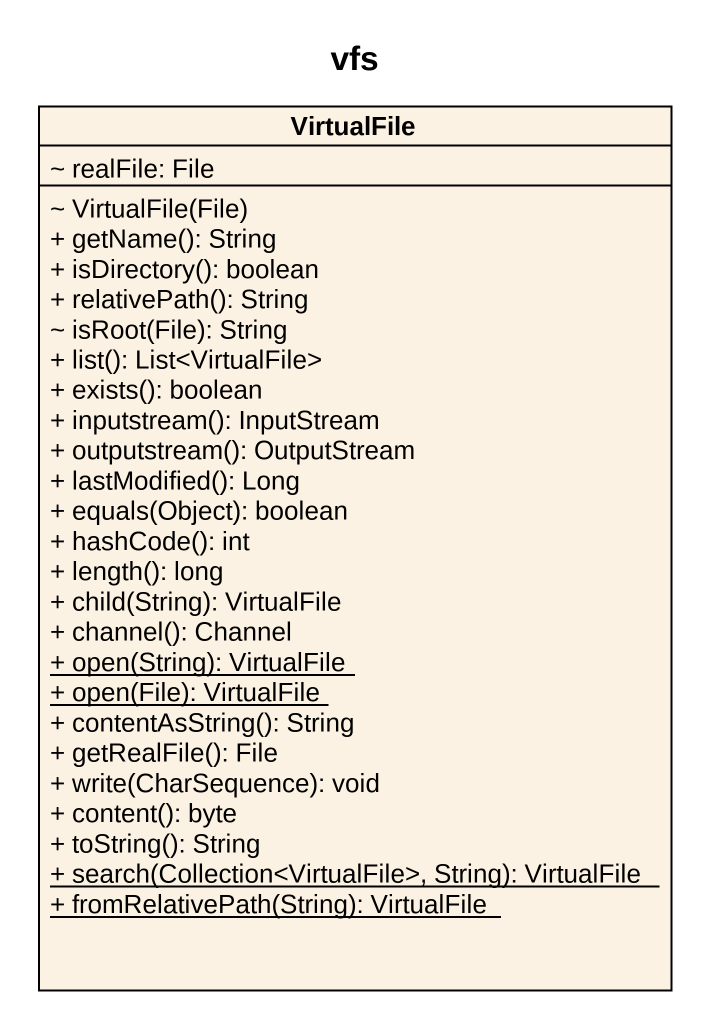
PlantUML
@startuml
title vfs
hide circle
hide empty members
skinparam classAttributeIconSize 0
class VirtualFile {
  ~ realFile: File
  ~ VirtualFile(File)
  + getName(): String
  + isDirectory(): boolean
  + relativePath(): String
  ~ isRoot(File): String
  + list(): List<VirtualFile>
  + exists(): boolean
  + inputstream(): InputStream
  + outputstream(): OutputStream
  + lastModified(): Long
  + equals(Object): boolean
  + hashCode(): int
  + length(): long
  + child(String): VirtualFile
  + channel(): Channel
  {static} + open(String): VirtualFile
  {static} + open(File): VirtualFile
  + contentAsString(): String
  + getRealFile(): File
  + write(CharSequence): void
  + content(): byte
  + toString(): String
  {static} + search(Collection<VirtualFile>, String): VirtualFile
  {static} + fromRelativePath(String): VirtualFile
}
@enduml
